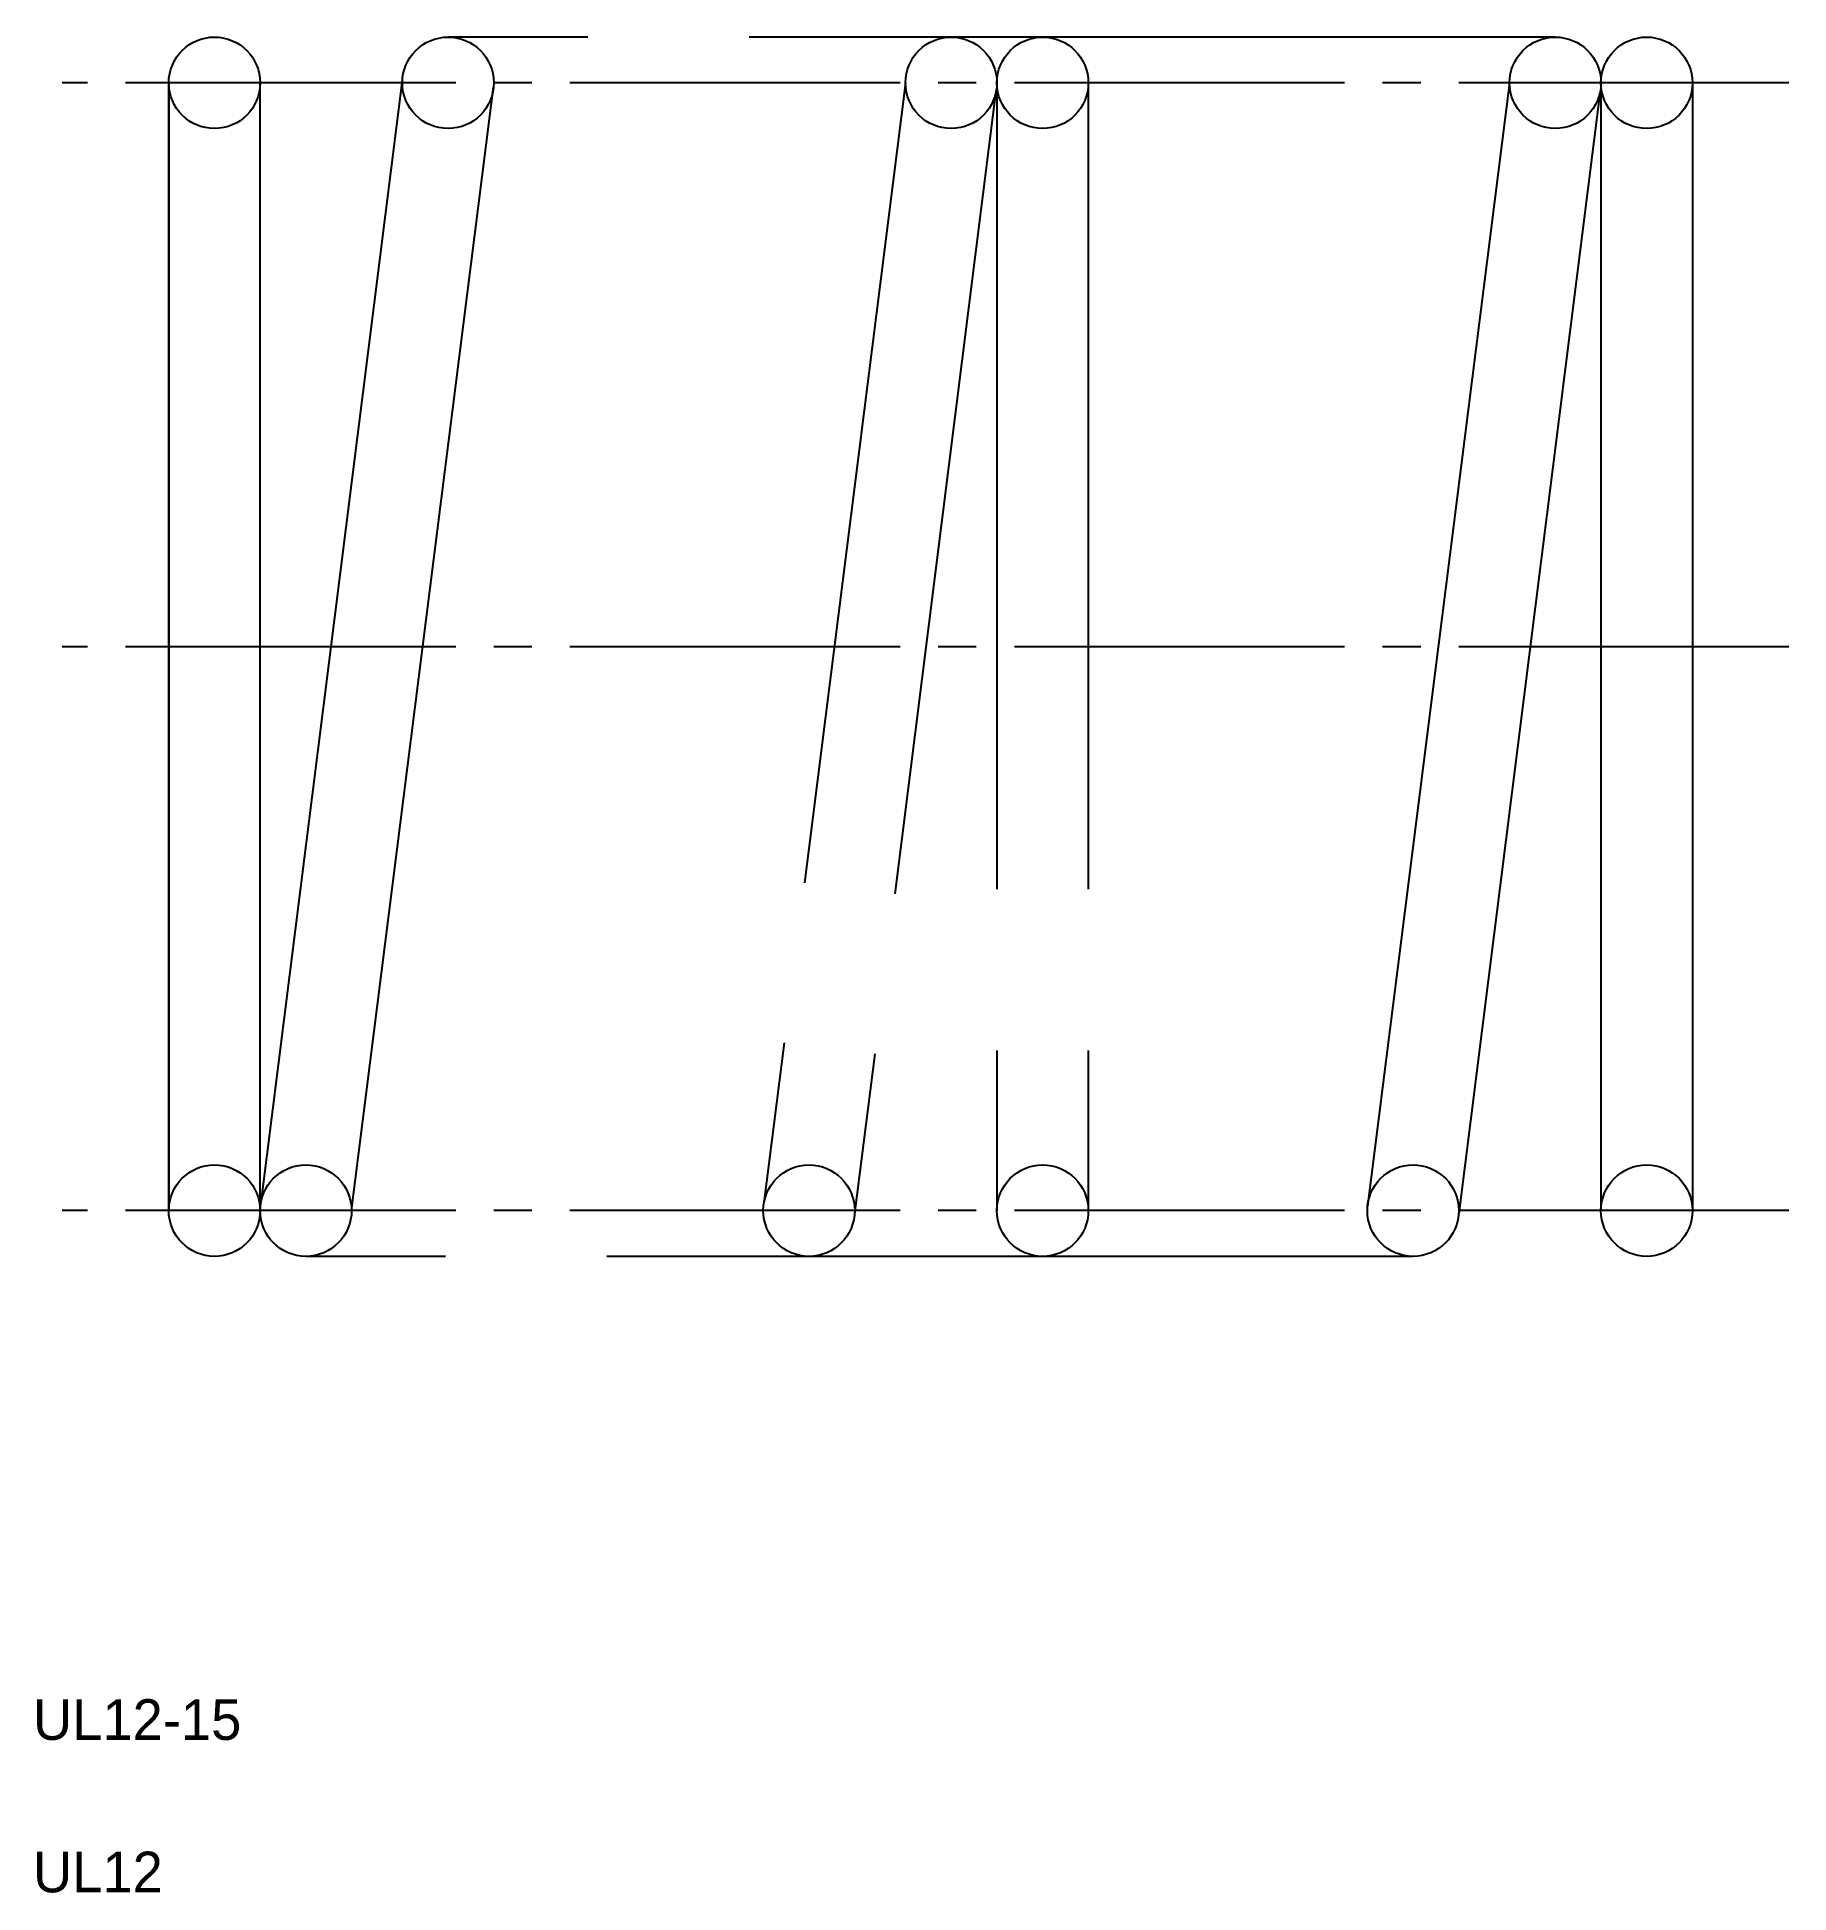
# Model space of a CAD drawing. Extents: x -3.6 to 13.7, y -2.1 to 16.2.
import ezdxf

# ---------------------------------------------------------------- set-up
doc = ezdxf.new("R2010")
doc.units = 0
doc.header["$LTSCALE"] = 0.25
doc.linetypes.add('CENTER', pattern=[17.5, 13, -1.5, 1.5, -1.5])
doc.linetypes.add('PHANTOM', pattern=[63.5, 31.75, -6.35, 6.35, -6.35, 6.35, -6.35])
doc.layers.get('0').update_dxf_attribs({"linetype": 'CONTINUOUS'})
doc.layers.add('CENTER', color=1, linetype='CENTER')

msp = doc.modelspace()

# ---------------------------------------------------------------- linework, layer by layer
at = {"color": 3, "linetype": 'PHANTOM'}
for p, q in [((11.371, 16.173), (0.471, 16.173)), ((4.974, 15.723), (3.576, 4.666)), ((5.874, 15.723), (5.874, 4.623)), ((6.774, 15.723), (6.774, 4.623)), ((5.861, 15.617), (4.473, 4.595)), ((9.971, 4.173), (-0.929, 4.173))]:
    msp.add_line(p, q, dxfattribs=at)
at = {"color": 7, "linetype": 'CONTINUOUS'}
for p, q in [((-2.279, 4.623), (-2.279, 15.723)), ((-2.279, 15.723), (-2.279, 4.623)), ((-1.379, 4.623), (-1.379, 15.723)), ((-1.366, 4.729), (0.022, 15.75)), ((10.921, 15.723), (9.523, 4.666)), ((11.821, 15.723), (11.821, 4.623)), ((12.721, 15.723), (12.721, 4.623)), ((-0.479, 4.623), (0.919, 15.679)), ((11.808, 15.617), (10.42, 4.595))]:
    msp.add_line(p, q, dxfattribs=at)
for centre in [(-1.829, 15.723), (0.471, 15.723), (11.371, 15.723), (12.271, 15.723), (-1.829, 4.623), (-0.929, 4.623), (9.971, 4.623), (12.271, 4.623)]:
    msp.add_circle(centre, 0.45, dxfattribs=at)
at = {"color": 3, "linetype": 'PHANTOM'}
for centre in [(5.424, 15.723), (6.324, 15.723), (4.024, 4.623), (6.324, 4.623)]:
    msp.add_circle(centre, 0.45, dxfattribs=at)
at = {"layer": 'CENTER', "color": 1, "linetype": 'CENTER'}
for p, q in [((13.671, 15.723), (-3.329, 15.723)), ((13.671, 10.173), (-3.329, 10.173)), ((13.671, 4.623), (-3.329, 4.623))]:
    msp.add_line(p, q, dxfattribs=at)

# ---------------------------------------------------------------- texts
for s, p in [('UL12-15', (-3.616, -0.586)), ('UL12', (-3.616, -2.086))]:
    msp.add_text(s, height=0.4).set_placement(p)

doc.saveas('drawing.dxf')
